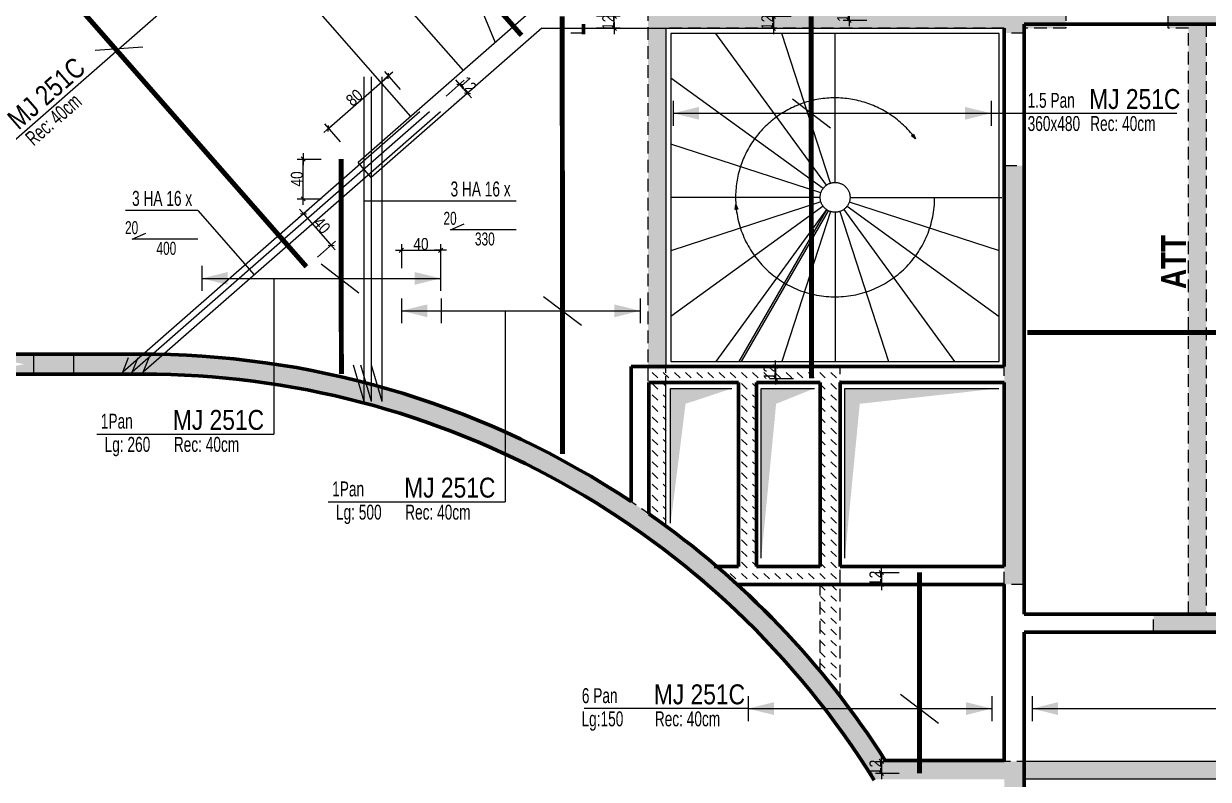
# Model space of a CAD drawing. Header units: millimetres. Extents: x 2049 to 26244, y -43633 to -34245.
# Drawn here: x 22339 to 23529, y -41089 to -40329 of the extents above; entities that cross this region are included whole.
import ezdxf
from ezdxf.enums import TextEntityAlignment as Align

# ---------------------------------------------------------------- set-up
doc = ezdxf.new("R2010")
doc.units = ezdxf.units.MM
doc.linetypes.add('CACHEX2', pattern=[19.05, 12.7, -6.35])
doc.linetypes.add('TIRETPTX2', pattern=[50.8, 25.4, -12.7, 0, -12.7])
for name, color, linetype in [('01_ARMA_INF', 50, 'Continuous'), ('01_linteaux', 2, 'Continuous'), ('01_murs_sup', 2, 'CACHEX2'), ('01_poch_murs', 253, 'Continuous'), ('01_resv', 32, 'Continuous'), ('01_texte', 230, 'Continuous'), ('AA_COTES', 2, 'Continuous')]:
    doc.layers.add(name, color=color, linetype=linetype)
for name, color, linetype, lineweight in [('01_murs_coup', 5, 'Continuous', 60), ('01_PIEUX', 5, 'Continuous', 60), ('01_tram_axes', 2, 'TIRETPTX2', 9)]:
    doc.layers.add(name, color=color, linetype=linetype, lineweight=lineweight)
doc.styles.add('PATIO', font='ARIALN.TTF')
doc.styles.add('STYLE2', font='ARIALN.TTF')
doc.styles.add('Titre', font='ariblk.ttf')
doc.dimstyles.new('JB50res', dxfattribs={"dimscale": 0.1, "dimtxt": 120, "dimasz": 12, "dimexe": 0.1, "dimexo": 0.1, "dimgap": 0.09, "dimtad": 1, "dimdec": 1, "dimdsep": 46, "dimtxsty": 'STYLE2', "dimblk1": 'BOND_G', "dimblk2": 'BOND_D', "dimsah": 1, "dimcen": 1.5, "dimdle": 0.01, "dimse1": 1, "dimse2": 1, "dimclrd": 4, "dimclre": 2, "dimclrt": 6, "dimazin": 2, "dimtfac": 2.333333, "dimtdec": 1, "dimtix": 1, "dimtmove": 2, "dimatfit": 3, "dimldrblk": 'BOND_G', "dimfxl": 1, "dimtolj": 1, "dimtzin": 0, "dimarcsym": 0})
pattern_1 = [(135, (9875.571, 7111.822), (-11.2253202, 9e-16), [7.9375, -7.9375])]

# ---------------------------------------------------------------- blocks, each defined once
blk = doc.blocks.new('BOND_G')
at = {"layer": 'AA_COTES', "color": 0}
for p, q in [((0, -5), (0, 15)), ((5, 0), (-5, 0)), ((1.77, 1.77), (-1.77, -1.77))]:
    blk.add_line(p, q, dxfattribs=at)
blk = doc.blocks.new('BOND_D')
at = {"layer": 'AA_COTES', "color": 0}
for p, q in [((5, 0), (-5, 0)), ((-1.77, -1.77), (1.77, 1.77)), ((0, 5), (0, -15))]:
    blk.add_line(p, q, dxfattribs=at)
blk = doc.blocks.new('*D9480')
at = {"layer": '01_resv', "color": 4, "lineweight": -2, "ltscale": 200, "transparency": 16777216}
blk.add_line((22645.9, -40434), (22704.3, -40382.8), dxfattribs=at)
at = {"layer": 'Defpoints', "color": 0, "ltscale": 200, "transparency": 16777216}
for p in [(22705.2, -40382), (22736.9, -40418.2), (22676.7, -40470.9)]:
    blk.add_point(p, dxfattribs=at)
at = {"layer": '01_resv', "color": 4, "lineweight": -2, "ltscale": 200, "transparency": 16777216, "xscale": 1.2, "yscale": 1.2, "zscale": 1.2}
for name, p, rotation in [('BOND_D', (22705.2, -40382), 41.21220924565987), ('BOND_G', (22645, -40434.7), 221.2122092456599)]:
    blk.add_blockref(name, p, dxfattribs=dict(at, rotation=rotation))
at = {"layer": '01_resv', "color": 6, "ltscale": 200, "transparency": 16777216, "insert": (22671.1, -40403.8), "char_height": 12, "attachment_point": 5, "rotation": 41.2122, "style": 'STYLE2'}
blk.add_mtext('\\A1;80', dxfattribs=at)
blk = doc.blocks.new('*D9482')
at = {"layer": '01_resv', "color": 4, "lineweight": -2, "ltscale": 200, "transparency": 16777216}
blk.add_line((22620.8, -40521.4), (22646.9, -40551.1), dxfattribs=at)
at = {"layer": 'Defpoints', "color": 0, "ltscale": 200, "transparency": 16777216}
for p in [(22595.3, -40542.2), (22647.7, -40552.1), (22622.9, -40573.7)]:
    blk.add_point(p, dxfattribs=at)
at = {"layer": '01_resv', "color": 4, "lineweight": -2, "ltscale": 200, "transparency": 16777216, "xscale": 1.2, "yscale": 1.2, "zscale": 1.2}
for name, p, rotation in [('BOND_G', (22620, -40520.5), 131.2303851456435), ('BOND_D', (22647.7, -40552.1), 311.2303851456435)]:
    blk.add_blockref(name, p, dxfattribs=dict(at, rotation=rotation))
at = {"layer": '01_resv', "color": 6, "ltscale": 200, "transparency": 16777216, "insert": (22638.5, -40532.2), "char_height": 12, "attachment_point": 5, "rotation": 311.2304, "style": 'STYLE2'}
blk.add_mtext('\\A1;40', dxfattribs=at)
blk = doc.blocks.new('*D9486')
at = {"layer": '01_resv', "color": 4, "lineweight": -2, "ltscale": 200, "transparency": 16777216}
for p, q in [((22776.1, -40389.4), (22775.3, -40388.5)), ((22784.8, -40399.3), (22776.9, -40390.3)), ((22785.6, -40400.2), (22786.4, -40401.1))]:
    blk.add_line(p, q, dxfattribs=at)
at = {"layer": 'Defpoints', "color": 0, "ltscale": 200, "transparency": 16777216}
for p in [(22776.9, -40390.3), (22765.8, -40400), (22773.7, -40409)]:
    blk.add_point(p, dxfattribs=at)
at = {"layer": '01_resv', "color": 4, "lineweight": -2, "ltscale": 200, "transparency": 16777216, "xscale": 1.2, "yscale": 1.2, "zscale": 1.2}
for name, p, rotation in [('BOND_D', (22776.9, -40390.3), 311.2072050561662), ('BOND_G', (22784.8, -40399.3), 131.2072050561662)]:
    blk.add_blockref(name, p, dxfattribs=dict(at, rotation=rotation))
at = {"layer": '01_resv', "color": 6, "ltscale": 200, "transparency": 16777216, "insert": (22785.4, -40390.8), "char_height": 12, "attachment_point": 5, "rotation": 311.2072, "style": 'STYLE2'}
blk.add_mtext('\\A1;12', dxfattribs=at)
blk = doc.blocks.new('*D9487')
at = {"layer": '01_resv', "color": 4, "lineweight": -2, "ltscale": 200, "transparency": 16777216}
blk.add_line((22619.6, -40504.3), (22619.6, -40466.7), dxfattribs=at)
at = {"layer": 'Defpoints', "color": 0, "ltscale": 200, "transparency": 16777216}
for p in [(22619.6, -40465.5), (22657.8, -40465.5), (22657.8, -40505.5)]:
    blk.add_point(p, dxfattribs=at)
at = {"layer": '01_resv', "color": 4, "lineweight": -2, "ltscale": 200, "transparency": 16777216, "xscale": 1.2, "yscale": 1.2, "zscale": 1.2}
for name, p, rotation in [('BOND_D', (22619.6, -40465.5), 90), ('BOND_G', (22619.6, -40505.5), 270)]:
    blk.add_blockref(name, p, dxfattribs=dict(at, rotation=rotation))
at = {"layer": '01_resv', "color": 6, "ltscale": 200, "transparency": 16777216, "insert": (22613.4, -40485.5), "char_height": 12, "attachment_point": 5, "rotation": 90, "style": 'STYLE2'}
blk.add_mtext('\\A1;40', dxfattribs=at)
blk = doc.blocks.new('*D9488')
at = {"layer": '01_resv', "color": 4, "lineweight": -2, "ltscale": 200, "transparency": 16777216}
blk.add_line((22719.5, -40557.2), (22756.5, -40557.2), dxfattribs=at)
at = {"layer": 'Defpoints', "color": 0, "ltscale": 200, "transparency": 16777216}
for p in [(22757.7, -40557.2), (22757.7, -40598), (22718.3, -40630.5)]:
    blk.add_point(p, dxfattribs=at)
at = {"layer": '01_resv', "color": 4, "lineweight": -2, "ltscale": 200, "transparency": 16777216, "xscale": 1.2, "yscale": 1.2, "zscale": 1.2, "rotation": 180}
blk.add_blockref('BOND_G', (22718.3, -40557.2), dxfattribs=at)
at = {"layer": '01_resv', "color": 4, "lineweight": -2, "ltscale": 200, "transparency": 16777216, "xscale": 1.2, "yscale": 1.2, "zscale": 1.2}
blk.add_blockref('BOND_D', (22757.7, -40557.2), dxfattribs=at)
at = {"layer": '01_resv', "color": 6, "ltscale": 200, "transparency": 16777216, "insert": (22738, -40551), "char_height": 12, "attachment_point": 5, "style": 'STYLE2'}
blk.add_mtext('\\A1;40', dxfattribs=at)
blk = doc.blocks.new('*D9490')
at = {"layer": '01_resv', "color": 4, "lineweight": -2, "ltscale": 200, "transparency": 16777216}
for p, q in [((23200.6, -41069.8), (23200.6, -41068.6)), ((23200.6, -41071), (23200.6, -41083)), ((23200.6, -41084.2), (23200.6, -41085.4))]:
    blk.add_line(p, q, dxfattribs=at)
at = {"layer": 'Defpoints', "color": 0, "ltscale": 200, "transparency": 16777216}
for p in [(23209.3, -41071), (23200.6, -41083), (23239, -41083)]:
    blk.add_point(p, dxfattribs=at)
at = {"layer": '01_resv', "color": 4, "lineweight": -2, "ltscale": 200, "transparency": 16777216, "xscale": 1.2, "yscale": 1.2, "zscale": 1.2}
for name, p, rotation in [('BOND_G', (23200.6, -41071), 270), ('BOND_D', (23200.6, -41083), 90)]:
    blk.add_blockref(name, p, dxfattribs=dict(at, rotation=rotation))
at = {"layer": '01_resv', "color": 6, "ltscale": 200, "transparency": 16777216, "insert": (23194.6, -41077), "char_height": 12, "attachment_point": 5, "rotation": 90, "style": 'STYLE2'}
blk.add_mtext('\\A1;12', dxfattribs=at)
blk = doc.blocks.new('*D9489')
at = {"layer": '01_resv', "color": 4, "lineweight": -2, "ltscale": 200, "transparency": 16777216}
for p, q in [((23200.6, -40879.9), (23200.6, -40878.7)), ((23200.6, -40881.1), (23200.6, -40893)), ((23200.6, -40894.2), (23200.6, -40895.4))]:
    blk.add_line(p, q, dxfattribs=at)
at = {"layer": 'Defpoints', "color": 0, "ltscale": 200, "transparency": 16777216}
for p in [(23238.9, -40881.1), (23200.6, -40893), (23238.9, -40893)]:
    blk.add_point(p, dxfattribs=at)
at = {"layer": '01_resv', "color": 4, "lineweight": -2, "ltscale": 200, "transparency": 16777216, "xscale": 1.2, "yscale": 1.2, "zscale": 1.2}
for name, p, rotation in [('BOND_G', (23200.6, -40881.1), 270), ('BOND_D', (23200.6, -40893), 90)]:
    blk.add_blockref(name, p, dxfattribs=dict(at, rotation=rotation))
at = {"layer": '01_resv', "color": 6, "ltscale": 200, "transparency": 16777216, "insert": (23194.6, -40887), "char_height": 12, "attachment_point": 5, "rotation": 90, "style": 'STYLE2'}
blk.add_mtext('\\A1;12', dxfattribs=at)
blk = doc.blocks.new('*D9491')
at = {"layer": '01_resv', "color": 4, "lineweight": -2, "ltscale": 200, "transparency": 16777216}
for p, q in [((22932.2, -40320.8), (22932.2, -40319.6)), ((22932.2, -40334), (22932.2, -40322)), ((22932.2, -40335.2), (22932.2, -40336.4))]:
    blk.add_line(p, q, dxfattribs=at)
at = {"layer": 'Defpoints', "color": 0, "ltscale": 200, "transparency": 16777216}
for p in [(22932.2, -40322), (22939.6, -40322), (22939.6, -40334)]:
    blk.add_point(p, dxfattribs=at)
at = {"layer": '01_resv', "color": 4, "lineweight": -2, "ltscale": 200, "transparency": 16777216, "xscale": 1.2, "yscale": 1.2, "zscale": 1.2}
for name, p, rotation in [('BOND_D', (22932.2, -40322), 270), ('BOND_G', (22932.2, -40334), 90)]:
    blk.add_blockref(name, p, dxfattribs=dict(at, rotation=rotation))
at = {"layer": '01_resv', "color": 6, "ltscale": 200, "transparency": 16777216, "insert": (22926.2, -40328), "char_height": 12, "attachment_point": 5, "rotation": 90, "style": 'STYLE2'}
blk.add_mtext('\\A1;12', dxfattribs=at)
blk = doc.blocks.new('*D9492')
at = {"layer": '01_resv', "color": 4, "lineweight": -2, "ltscale": 200, "transparency": 16777216}
for p, q in [((23168.1, -40312.8), (23168.1, -40311.6)), ((23168.1, -40314), (23168.1, -40326)), ((23168.1, -40327.2), (23168.1, -40328.4))]:
    blk.add_line(p, q, dxfattribs=at)
at = {"layer": 'Defpoints', "color": 0, "ltscale": 200, "transparency": 16777216}
for p in [(23183.6, -40314), (23168.1, -40326), (23202.8, -40326)]:
    blk.add_point(p, dxfattribs=at)
at = {"layer": '01_resv', "color": 4, "lineweight": -2, "ltscale": 200, "transparency": 16777216, "xscale": 1.2, "yscale": 1.2, "zscale": 1.2}
for name, p, rotation in [('BOND_G', (23168.1, -40314), 270), ('BOND_D', (23168.1, -40326), 90)]:
    blk.add_blockref(name, p, dxfattribs=dict(at, rotation=rotation))
at = {"layer": '01_resv', "color": 6, "ltscale": 200, "transparency": 16777216, "insert": (23162.1, -40320), "char_height": 12, "attachment_point": 5, "rotation": 90, "style": 'STYLE2'}
blk.add_mtext('\\A1;12', dxfattribs=at)
blk = doc.blocks.new('*D9494')
at = {"layer": '01_resv', "color": 4, "lineweight": -2, "ltscale": 200, "transparency": 16777216}
for p, q in [((23094.2, -40672.8), (23094.2, -40671.6)), ((23094.2, -40674), (23094.2, -40686)), ((23094.2, -40687.2), (23094.2, -40688.4))]:
    blk.add_line(p, q, dxfattribs=at)
at = {"layer": 'Defpoints', "color": 0, "ltscale": 200, "transparency": 16777216}
for p in [(23109.1, -40674), (23094.2, -40686), (23130.3, -40686)]:
    blk.add_point(p, dxfattribs=at)
at = {"layer": '01_resv', "color": 4, "lineweight": -2, "ltscale": 200, "transparency": 16777216, "xscale": 1.2, "yscale": 1.2, "zscale": 1.2}
for name, p, rotation in [('BOND_G', (23094.2, -40674), 270), ('BOND_D', (23094.2, -40686), 90)]:
    blk.add_blockref(name, p, dxfattribs=dict(at, rotation=rotation))
at = {"layer": '01_resv', "color": 6, "ltscale": 200, "transparency": 16777216, "insert": (23088.2, -40680), "char_height": 12, "attachment_point": 5, "rotation": 90, "style": 'STYLE2'}
blk.add_mtext('\\A1;12', dxfattribs=at)
blk = doc.blocks.new('*D9495')
at = {"layer": '01_resv', "color": 4, "lineweight": -2, "ltscale": 200, "transparency": 16777216}
for p, q in [((23092.1, -40320.8), (23092.1, -40319.6)), ((23092.1, -40322), (23092.1, -40334)), ((23092.1, -40335.2), (23092.1, -40336.4))]:
    blk.add_line(p, q, dxfattribs=at)
at = {"layer": 'Defpoints', "color": 0, "ltscale": 200, "transparency": 16777216}
for p in [(23130.1, -40322), (23092.1, -40334), (23138.5, -40334)]:
    blk.add_point(p, dxfattribs=at)
at = {"layer": '01_resv', "color": 4, "lineweight": -2, "ltscale": 200, "transparency": 16777216, "xscale": 1.2, "yscale": 1.2, "zscale": 1.2}
for name, p, rotation in [('BOND_G', (23092.1, -40322), 270), ('BOND_D', (23092.1, -40334), 90)]:
    blk.add_blockref(name, p, dxfattribs=dict(at, rotation=rotation))
at = {"layer": '01_resv', "color": 6, "ltscale": 200, "transparency": 16777216, "insert": (23086, -40328), "char_height": 12, "attachment_point": 5, "rotation": 90, "style": 'STYLE2'}
blk.add_mtext('\\A1;12', dxfattribs=at)

msp = doc.modelspace()

# ---------------------------------------------------------------- hatches: boundary and pattern name
at = {"layer": '01_murs_sup', "ltscale": 200}
h = msp.add_hatch(dxfattribs=at)
h.set_pattern_fill('DASH', color=256, scale=2.5, angle=135)
h.set_pattern_definition(pattern_1)
h.paths.add_polyline_path([(23036.55, -39882.95), (22902.2, -39882.95), (22902.2, -39741.57, -0.0095803), (22949.06, -39739.03), (23069.99, -39738.38), (23069.88, -39718.38), (22948.66, -39719.03, 0.3003693), (21830.75, -40514.29), (21852.21, -40514.29, -0.111323), (22154.97, -40068.74), (22154.97, -40514.29), (22174.97, -40514.29), (22174.97, -40050.44, -0.1614566), (22882.2, -39743.2), (22882.2, -39902.95), (23036.55, -39902.95)])
h.paths.add_polyline_path([(22612.02, -40197.69), (22577.02, -40197.69), (22577.02, -40232.69), (22612.02, -40232.69)], flags=17)
h.paths.add_polyline_path([(22802.47, -40170.7), (22767.47, -40170.7), (22767.47, -40205.7), (22802.47, -40205.7)], flags=17)
h = msp.add_hatch(dxfattribs=at)
h.set_pattern_fill('DASH', color=256, scale=2.5, angle=135)
h.set_pattern_definition(pattern_1)
h.paths.add_polyline_path([(23529.06, -39719.03), (23194.11, -39719.03), (23194.11, -39739.03), (23509.06, -39739.03), (23509.03, -40314.02), (23488.89, -40314.02), (23488.89, -40334.02), (23509.06, -40334.02), (23509.06, -40923.02), (23474.02, -40923.02), (23474.02, -40940.97), (23758.06, -40940.97), (23758.06, -40923.02), (23527.06, -40923.02), (23527.06, -40330.02), (23807.06, -40330.02), (23807.06, -40314.02), (23529.06, -40314.02)])
h.paths.add_polyline_path([(23385.81, -40314.02), (23344.1, -40314.02), (23344.1, -39882.95), (23139.75, -39882.95), (23139.75, -39902.95), (23324.1, -39902.95), (23324.1, -40314.02), (22966.1, -40314.02), (22966.1, -40677.02), (22984.1, -40677.02), (22984.1, -40334.02), (23324.1, -40334.02), (23324.1, -40338.91), (23344.15, -40338.91), (23344.1, -40334.02), (23385.81, -40334.02)])
h = msp.add_hatch(dxfattribs=at)
h.set_pattern_fill('DASH', color=256, scale=2.5, angle=135)
h.set_pattern_definition(pattern_1)
h.paths.add_polyline_path([(23344.06, -40472.02), (23324.1, -40472.02), (23324.1, -40893.02), (23344.1, -40893.02)])
h.paths.add_polyline_path([(24286.06, -40314.02), (24107.06, -40314.02), (24107.06, -40330.02), (24286.06, -40330.02)], flags=17)
h.paths.add_polyline_path([(24532.06, -40314.02), (24386.06, -40314.02), (24386.06, -40330.02), (24516.06, -40330.02), (24516.06, -40923.02), (23860.06, -40923.02), (23860.06, -40940.97), (24532.06, -40941.02)])
h.paths.add_polyline_path([(24167.49, -41071.07), (23718.06, -41071.07), (23718.06, -41089.02), (23936.06, -41089.02), (23936.06, -41682.02), (23833.06, -41682.02), (23833.06, -41698.02), (24113.06, -41698.02), (24113.06, -41682.02), (23954.06, -41682.02), (23954.06, -41089.02), (24167.49, -41088.97)])
h.paths.add_polyline_path([(25446.06, -40923.02), (25130.1, -40923.02), (25130.02, -40330.02), (25226.06, -40330.02), (25226.06, -40314.02), (24966.06, -40314.02), (24966.06, -40330.02), (25112.1, -40330.02), (25112.1, -40923.02), (24900.1, -40923.02), (24900.1, -40941.02), (25446.06, -40941.02)])
for points in [[(23232.98, -40440.48), (23235.01, -40445.24), (23230.87, -40442.13)], [(23053.64, -40516.24), (23054.36, -40511.11), (23056.3, -40515.91)]]:
    msp.add_hatch(color=256, dxfattribs=at).paths.add_polyline_path(points)
h = msp.add_hatch(dxfattribs=at)
h.set_pattern_fill('DASH', color=256, scale=2.5, angle=135)
h.set_pattern_definition(pattern_1)
h.paths.add_polyline_path([(23615.96, -41071.02), (23205.05, -41071.02, 0.2561511), (22458.49, -40661.69), (22174.97, -40661.69), (22174.97, -40514.29), (22154.97, -40514.29), (22154.97, -40681.69), (22458.49, -40681.69, -0.2587896), (23192.76, -41089.02), (23324.06, -41089.02), (23324.06, -41509.34), (23344.06, -41509.34), (23344.06, -41089.02), (23616.07, -41089.06)])
h = msp.add_hatch(dxfattribs=at)
h.set_pattern_fill('DASH', color=256, scale=2.5, angle=135)
h.set_pattern_definition([(135, (9875.871, 7111.822), (-11.2253202, 9e-16), [7.9375, -7.9375])])
edge = h.paths.add_edge_path()
edge.add_line((23159.4, -40674.02), (22966.4, -40674.02))
edge.add_line((22966.4, -40674.02), (22966.4, -40821.64))
edge.add_arc((22458.79, -41547.19), 885.5, 53.58804, 55.02218, ccw=False)
edge.add_line((22984.4, -40834.57), (22984.4, -40690.02))
edge.add_line((22984.4, -40690.02), (23057.15, -40690.02))
edge.add_line((23057.15, -40690.02), (23057.15, -40875.02))
edge.add_line((23057.15, -40875.02), (23032.89, -40875.02))
edge.add_arc((22973.23, -40973.53), 115.17, 44.35067, 58.79728, ccw=False)
edge.add_line((23055.58, -40893.02), (23139.4, -40893.02))
edge.add_line((23139.4, -40893.02), (23139.4, -40980.74))
edge.add_arc((22458.79, -41547.19), 885.5, 37.70066, 39.76896, ccw=False)
edge.add_line((23159.4, -41005.68), (23159.4, -40674.02))
h.paths.add_polyline_path([(23139.4, -40690.02), (23139.4, -40875.02), (23075.15, -40875.02), (23075.15, -40690.02)], flags=16)

# ---------------------------------------------------------------- linework, layer by layer
at = {"layer": '01_ARMA_INF', "linetype": 'Continuous', "lineweight": 0, "const_width": 5, "flags": 128}
for points in [[(22463.89, -39913.11), (22839.01, -40341.15)], [(22199.91, -40091.07), (22622.91, -40573.74)], [(22880.2, -40762), (22879.97, -40322.02)], [(23130.3, -40686.02), (23130.12, -40322.02)], [(22658.03, -40681.57), (22657.8, -40465.52)], [(23948.06, -40639.74), (23347.08, -40639.82)], [(23239, -41083.02), (23238.91, -40881.05)]]:
    msp.add_lwpolyline(points, dxfattribs=at)
at = {"layer": '01_linteaux', "ltscale": 0.1}
for p, q in [((23615.06, -41071.02), (23344.06, -41071.02)), ((23615.06, -41089.02), (23344.06, -41089.02))]:
    msp.add_line(p, q, dxfattribs=at)
at = {"layer": '01_murs_coup', "linetype": 'Continuous', "lineweight": 5}
for p, q in [((22851.77, -40314.02), (22674.93, -40468.9)), ((22859.33, -40334.02), (22688.11, -40483.95)), ((22859.33, -40334.02), (23324.1, -40334.02)), ((22688.11, -40483.95), (22674.93, -40468.9)), ((22960.38, -40841.47), (22981.21, -40857.21))]:
    msp.add_line(p, q, dxfattribs=at)
at = {"layer": '01_murs_coup', "ltscale": 0.1}
for p, q in [((22901.4, -40330.02), (22901.4, -40340.02)), ((23324.07, -40674.02), (23324.07, -40334.02)), ((23344.06, -40330.02), (23344.06, -40923.02)), ((23556.06, -40330.02), (23344.06, -40330.02)), ((23344.06, -40330.02), (23344.06, -40923.08)), ((23344.07, -40330.02), (23344.07, -40340.02)), ((22470.27, -40661.69), (21854.13, -40661.69)), ((22949.11, -40674.02), (23324.06, -40674.02)), ((22949.11, -40674.02), (22949.11, -40809.79)), ((22458.56, -40681.69), (21848.12, -40681.69)), ((22967.11, -40690.02), (23057.11, -40690.02)), ((22967.11, -40690.02), (22967.11, -40822.08)), ((23057.11, -40690.02), (23057.11, -40875.02)), ((23075.11, -40690.02), (23139.06, -40690.02)), ((23075.11, -40690.02), (23075.11, -40875.02)), ((23139.06, -40690.02), (23139.06, -40875.02)), ((23159.06, -40690.02), (23159.06, -40875.02)), ((23159.06, -40690.02), (23324.06, -40690.02)), ((23324.06, -40690.02), (23324.06, -40875.02)), ((23032.67, -40875.02), (23057.11, -40875.02)), ((23075.11, -40875.02), (23139.06, -40875.02)), ((23159.06, -40875.02), (23324.06, -40875.02)), ((23055.36, -40893.02), (23324.06, -40893.02)), ((23324.06, -41070.02), (23324.06, -40893.02)), ((23324.06, -41070.02), (23324.06, -40893.02)), ((23344.06, -40923.02), (23936.06, -40923.02)), ((23344.06, -40940.96), (23344.06, -41682.02)), ((23344.06, -40941.02), (23936.06, -40941.02)), ((23344.06, -40941.02), (23344.06, -41682.02)), ((23324.06, -41070.02), (23204.49, -41070.02))]:
    msp.add_line(p, q, dxfattribs=at)
for centre, radius, start, end in [((22458.56, -41548.18), 886.49, 56.40214, 89.23469), ((22458.56, -41547.19), 865.5, 31.88506, 90), ((22459.1, -41546.06), 884.44, 32.56407, 54.94303)]:
    msp.add_arc(centre, radius, start, end, dxfattribs=at)
at = {"layer": '01_murs_sup', "ltscale": 200}
for p, q in [((22604.5, -39850.8), (22812.72, -40348.22)), ((22401.36, -39944.01), (22780.27, -40376.64)), ((22341.07, -39981.41), (22727.61, -40422.76)), ((22984.1, -40334.02), (22984.1, -40674.02)), ((23145.29, -40491.88), (23034.41, -40339.27)), ((23149.47, -40489.75), (23100.57, -40339.27)), ((23154.1, -40489.02), (23154.1, -40339.27)), ((23141.97, -40495.2), (22989.1, -40384.14)), ((23139.84, -40499.38), (22989.1, -40450.41)), ((23139.1, -40504.02), (22989.1, -40504.02)), ((23139.84, -40508.65), (22989.1, -40557.63)), ((23141.97, -40512.84), (22989.1, -40623.9)), ((23166.24, -40512.84), (23318.86, -40623.72)), ((23168.37, -40508.65), (23318.86, -40557.55)), ((23169.1, -40504.02), (23321.6, -40504.02)), ((23145.29, -40516.15), (23034.23, -40669.02)), ((23057.69, -40669.02), (23145.74, -40516.51)), ((23060, -40669.02), (23147.47, -40517.51)), ((23149.47, -40518.29), (23100.49, -40669.02)), ((23154.1, -40519.02), (23154.1, -40669.02)), ((23158.74, -40518.29), (23207.72, -40669.02)), ((23162.92, -40516.15), (23273.98, -40669.02)), ((22984.1, -40834.48), (22984.1, -40690.02))]:
    msp.add_line(p, q, dxfattribs=at)
at = {"layer": '01_murs_sup'}
for p, q in [((22966.1, -40314.02), (22966.1, -40821.55)), ((23385.81, -40314.02), (23385.81, -40334.02)), ((23488.89, -40334.02), (23488.89, -40314.02)), ((22881.43, -40338.91), (22881.43, -40334.02)), ((22901.48, -40339.02), (22901.43, -40334.02)), ((23324.1, -40334.02), (22984.1, -40334.02)), ((23324.1, -40338.91), (23324.1, -40334.02)), ((23344.15, -40339.02), (23344.1, -40334.02)), ((23385.81, -40334.02), (23344.1, -40334.02)), ((23509.06, -40334.02), (23488.89, -40334.02)), ((23509.06, -40923.02), (23509.06, -40334.02)), ((23807.06, -40330.02), (23527.06, -40330.02)), ((23527.06, -40330.02), (23527.06, -40923.02)), ((22901.43, -40338.91), (22881.43, -40338.91)), ((23344.1, -40338.91), (23324.1, -40338.91)), ((23324.1, -40893.02), (23324.1, -40472.02)), ((23324.1, -40472.02), (23344.06, -40472.02)), ((23344.06, -40472.02), (23344.1, -40893.02)), ((22458.49, -40661.69), (22175.07, -40661.69)), ((22966.4, -40674.02), (23159.1, -40674.02)), ((23159.1, -41005.52), (23159.1, -40674.02)), ((22458.49, -40681.69), (22155.07, -40681.69)), ((22984.1, -40690.02), (23057.15, -40690.02)), ((23057.15, -40690.02), (23057.15, -40875.02)), ((23075.15, -40697.02), (23075.15, -40875.02)), ((23139.1, -40875.02), (23139.1, -40697.02)), ((23032.71, -40875.02), (23057.15, -40875.02)), ((23075.15, -40875.02), (23139.1, -40875.02)), ((23139.1, -40893.02), (23055.4, -40893.02)), ((23139.1, -40980.6), (23139.1, -40893.02)), ((23344.1, -40893.02), (23324.1, -40893.02)), ((23474.02, -40940.97), (23474.02, -40923.02)), ((23474.02, -40923.02), (23509.06, -40923.02)), ((23527.06, -40923.02), (23758.06, -40923.02)), ((23758.06, -40940.97), (23474.02, -40940.97)), ((23615.96, -41071.02), (23205.05, -41071.02))]:
    msp.add_line(p, q, dxfattribs=at)
at = {"layer": '01_murs_sup', "ltscale": 0.5}
msp.add_line((22984.1, -40690.02), (22984.1, -40674.02), dxfattribs=at)
at = {"layer": '01_murs_sup', "ltscale": 200, "flags": 128}
for points in [[(22989.1, -40669.02), (23318.86, -40669.02), (23318.86, -40339.27), (22989.1, -40339.27)], [(23232.98, -40440.48), (23235.01, -40445.24), (23230.87, -40442.13)], [(23053.64, -40516.24), (23054.36, -40511.11), (23056.3, -40515.91)]]:
    msp.add_lwpolyline(points, close=True, dxfattribs=at)
at = {"layer": '01_murs_sup', "ltscale": 200}
msp.add_circle((23154.1, -40504.02), 15, dxfattribs=at)
at = {"layer": '01_murs_sup'}
for centre, radius, start, end in [((22991.89, -40963.16), 1244.88, 91.99024, 160.6054), ((22991.86, -40963), 1224.73, 92.01413, 160.58977), ((22458.49, -41547.19), 885.5, 32.53016, 90), ((22458.49, -41547.19), 865.5, 31.96306, 90)]:
    msp.add_arc(centre, radius, start, end, dxfattribs=at)
at = {"layer": '01_murs_sup', "ltscale": 200}
for centre, radius, start, end in [((22991.86, -40963), 1244.73, 91.99788, 160.61055), ((23154.1, -40504.02), 100, 36, 184.06796), ((23154.1, -40504.02), 100, 184.06796, 0)]:
    msp.add_arc(centre, radius, start, end, dxfattribs=at)
at = {"layer": '01_murs_sup', "ltscale": 2}
msp.add_arc((22454.27, -41561.94), 880.46, 49.44874, 54.85348, dxfattribs=at)
at = {"layer": '01_murs_sup', "ltscale": 200}
msp.add_solid([(23144.85, -40522.04), (23144.12, -40521.8), (23143, -40525.26)], dxfattribs=at)
at = {"layer": '01_PIEUX', "linetype": 'Continuous', "lineweight": 5}
msp.add_arc((22991.86, -40963), 1177.73, 87.94572, 160.46959, dxfattribs=at)
at = {"layer": '01_poch_murs', "ltscale": 200}
for p, q in [((22988.88, -40831.66), (22988.88, -40696.06)), ((22988.88, -40696.06), (23050.36, -40696.06)), ((23079.89, -40866.67), (23079.89, -40696.06)), ((23079.89, -40696.06), (23133.25, -40696.06)), ((23163.88, -40866.67), (23163.88, -40696.06)), ((23163.88, -40696.06), (23318.62, -40696.06))]:
    msp.add_line(p, q, dxfattribs=at)
for points in [[(22988.88, -40831.66), (22988.88, -40696.06), (23003.85, -40711.54)], [(22988.88, -40696.06), (23050.36, -40696.06), (23003.85, -40711.54)], [(23079.89, -40866.67), (23079.89, -40696.06), (23094.86, -40711.54)], [(23079.89, -40696.06), (23133.25, -40696.06), (23094.86, -40711.54)], [(23163.88, -40866.67), (23163.88, -40696.06), (23178.85, -40711.54)], [(23163.88, -40696.06), (23318.62, -40696.06), (23178.85, -40711.54)]]:
    msp.add_solid(points, dxfattribs=at)
at = {"layer": '01_resv', "ltscale": 200}
for p, q in [((22349.06, -40661.69), (22389.06, -40661.69)), ((22349.06, -40681.69), (22349.06, -40661.69)), ((22389.06, -40661.69), (22389.06, -40681.69)), ((22389.06, -40681.69), (22349.06, -40681.69))]:
    msp.add_line(p, q, dxfattribs=at)
for points in [[(22389.06, -40661.69), (22389.06, -40681.69), (22289.06, -40681.69), (22289.06, -40661.69)], [(22349.06, -40681.69), (22349.06, -40661.69), (22389.06, -40661.69), (22389.06, -40681.69)]]:
    msp.add_solid(points, dxfattribs=at)
at = {"layer": '01_texte', "linetype": 'Continuous', "lineweight": 0}
for p, q in [((22074.59, -40669.7), (22556.04, -40248.03)), ((22410.75, -40356), (22458.51, -40352.74)), ((22680.87, -40709.2), (22680.87, -40383)), ((22688.22, -40709.2), (22688.22, -40383)), ((22699, -40709.2), (22699, -40383)), ((22991.36, -40407), (22991.36, -40431.96)), ((22991.36, -40407), (22991.36, -40431.96)), ((23111.28, -40404.98), (23149.35, -40433.99)), ((23310.77, -40407), (23310.77, -40431.96)), ((22736.86, -40418.19), (22438.3, -40679.67)), ((22746.42, -40418.19), (22447.86, -40679.67)), ((22757.58, -40418.19), (22459.02, -40679.67)), ((22991.36, -40419.48), (23310.77, -40419.48)), ((23310.77, -40419.48), (23497.43, -40419.48)), ((22517.74, -40573), (22517.74, -40597.96)), ((22517.74, -40573), (22517.74, -40597.96)), ((22637.64, -40570.99), (22675.71, -40600)), ((22757.74, -40573), (22757.74, -40597.96)), ((22517.74, -40585.48), (22757.74, -40585.48)), ((22590.13, -40585.48), (22590.13, -40742.04)), ((22718.31, -40605.57), (22718.31, -40630.53)), ((22718.31, -40605.57), (22718.31, -40630.53)), ((22758.31, -40605.57), (22758.31, -40630.53)), ((22861.13, -40603.55), (22899.21, -40632.56)), ((22958.31, -40605.57), (22958.31, -40630.53)), ((22718.31, -40618.05), (22958.31, -40618.05)), ((22822.56, -40618.05), (22822.56, -40810.15)), ((22438.3, -40679.67), (22444.18, -40664.9)), ((22447.86, -40679.67), (22453.74, -40664.9)), ((22459.02, -40679.67), (22464.9, -40664.9)), ((22680.87, -40709.2), (22670.22, -40672.69)), ((22688.22, -40709.2), (22677.57, -40672.69)), ((22699, -40709.2), (22688.35, -40672.69)), ((22412.3, -40742.04), (22590.13, -40742.04)), ((22644.72, -40810.15), (22822.56, -40810.15)), ((23066.6, -41005.44), (23066.6, -41030.4)), ((23219.94, -41003.42), (23258.01, -41032.43)), ((23311.57, -41005.44), (23311.57, -41030.4)), ((23352.03, -41005.44), (23352.03, -41030.4)), ((23066.6, -41017.92), (22901.98, -41017.92)), ((23066.6, -41017.92), (23311.57, -41017.92)), ((23352.03, -41017.92), (24510.94, -41017.92))]:
    msp.add_line(p, q, dxfattribs=at)
at = {"layer": '01_texte', "ltscale": 5}
for p, q in [((22833.82, -40507.84), (22680.87, -40507.84)), ((22513.84, -40517.24), (22441.17, -40517.24)), ((22513.84, -40517.24), (22570.55, -40581.99))]:
    msp.add_line(p, q, dxfattribs=at)
at = {"layer": '01_texte'}
for p, q in [((22767.73, -40536.52), (22781.55, -40530.7)), ((22833.82, -40536.52), (22767.73, -40536.52)), ((22447.76, -40545.93), (22461.58, -40540.1)), ((22513.84, -40545.93), (22447.76, -40545.93))]:
    msp.add_line(p, q, dxfattribs=at)
at = {"layer": '01_texte', "linetype": 'Continuous', "lineweight": 0}
for points in [[(22991.36, -40419.48), (23017.46, -40413.02), (23017.46, -40419.48)], [(23310.77, -40419.48), (23284.67, -40413.02), (23284.67, -40419.48)], [(22991.36, -40419.48), (23017.46, -40425.94), (23017.46, -40419.48)], [(23310.77, -40419.48), (23284.67, -40425.94), (23284.67, -40419.48)], [(22517.74, -40585.48), (22543.83, -40579.02), (22543.83, -40585.48)], [(22517.74, -40585.48), (22543.83, -40591.94), (22543.83, -40585.48)], [(22757.74, -40585.48), (22731.64, -40579.02), (22731.64, -40585.48)], [(22757.74, -40585.48), (22731.64, -40591.94), (22731.64, -40585.48)], [(22718.31, -40618.05), (22744.41, -40611.59), (22744.41, -40618.05)], [(22718.31, -40618.05), (22744.41, -40624.51), (22744.41, -40618.05)], [(22958.31, -40618.05), (22932.22, -40611.59), (22932.22, -40618.05)], [(22958.31, -40618.05), (22932.22, -40624.51), (22932.22, -40618.05)], [(23066.6, -41017.92), (23092.7, -41011.46), (23092.7, -41017.92)], [(23311.57, -41017.92), (23285.47, -41011.46), (23285.47, -41017.92)], [(23352.03, -41017.92), (23378.13, -41011.46), (23378.13, -41017.92)], [(23066.6, -41017.92), (23092.7, -41024.38), (23092.7, -41017.92)], [(23311.57, -41017.92), (23285.47, -41024.38), (23285.47, -41017.92)], [(23352.03, -41017.92), (23378.13, -41024.38), (23378.13, -41017.92)]]:
    msp.add_solid(points, dxfattribs=at)
at = {"layer": '01_tram_axes'}
msp.add_arc((22991.86, -40963), 1213.73, 91.99092, 160.61055, dxfattribs=at)

# ---------------------------------------------------------------- texts
at = {"layer": '01_texte', "ltscale": 5, "style": 'PATIO'}
msp.add_text('MJ 251C', height=20, rotation=41.21221, dxfattribs=at).set_placement((22333.63, -40437.08))
for p in [(23409.36, -40415.15), (22488.71, -40737.71), (22721.13, -40805.82), (22971.96, -41013.6)]:
    msp.add_text('MJ 251C', height=20, dxfattribs=at).set_placement(p)
at = {"layer": '01_texte', "ltscale": 5, "style": 'PATIO', "width": 0.8}
msp.add_text('Rec: 40cm', height=15, rotation=41.21221, dxfattribs=at).set_placement((22348.96, -40453.06))
for s, height, p in [('1.5 Pan', 15, (23347.53, -40413.95)), ('360x480', 15, (23347.53, -40437.28)), ('Rec: 40cm', 15, (23410.36, -40437.28)), ('3 HA 16 x', 15, (22767.73, -40503.13)), ('3 HA 16 x', 15, (22447.75, -40512.54)), ('20', 13, (22760.62, -40531.57)), ('20', 13, (22440.65, -40540.98)), ('400', 13, (22472.27, -40561.73)), ('330', 13, (22792.24, -40552.33)), ('1Pan', 15, (22416.37, -40736.5)), ('Lg: 260', 15, (22420.19, -40759.84)), ('Rec: 40cm', 15, (22489.7, -40759.84)), ('1Pan', 15, (22648.79, -40804.61)), ('Lg: 500', 15, (22652.61, -40827.95)), ('Rec: 40cm', 15, (22722.13, -40827.95)), ('6 Pan', 15, (22899.63, -41012.39)), ('Lg:150', 15, (22899.29, -41035.72)), ('Rec: 40cm', 15, (22972.96, -41035.72))]:
    msp.add_text(s, height=height, dxfattribs=at).set_placement(p)
at = {"layer": '01_texte', "style": 'Titre', "width": 0.7}
msp.add_text('ATT ', height=25, rotation=90, dxfattribs=at).set_placement((23514.18, -40565.03), align=Align.BOTTOM_CENTER)

# ---------------------------------------------------------------- dimensions: what is measured, and where the dimension line sits
at = {"layer": '01_resv', "ltscale": 200}
for base, p1, p2, picture, middle in [((23168.09, -40326.02), (23183.56, -40314.02), (23202.79, -40326.02), '*D9492', (23162.06, -40320.02)), ((22932.18, -40322.02), (22939.62, -40334.02), (22939.62, -40322.02), '*D9491', (22926.15, -40328.02)), ((23092.07, -40334.02), (23130.12, -40322.02), (23138.51, -40334.02), '*D9495', (23086.04, -40328.02)), ((22619.55, -40465.52), (22657.84, -40505.54), (22657.8, -40465.52), '*D9487', (22613.42, -40485.53)), ((23094.2, -40686.02), (23109.06, -40674.02), (23130.3, -40686.02), '*D9494', (23088.16, -40680.02)), ((23200.61, -40893.02), (23238.91, -40881.05), (23238.9, -40893.02), '*D9489', (23194.58, -40887.04)), ((23200.61, -41083.02), (23209.3, -41071.02), (23239, -41083.02), '*D9490', (23194.58, -41077.02))]:
    dim = msp.add_linear_dim(base=base, p1=p1, p2=p2, angle=90, dimstyle='JB50res', dxfattribs=at)
    dim.commit()
    dim.dimension.update_dxf_attribs({"geometry": picture, "text_midpoint": middle})
for p1, p2, distance, picture, middle in [((22676.68, -40470.9), (22736.86, -40418.19), 48.06, '*D9480', (22671.06, -40403.77)), ((22773.72, -40408.99), (22765.82, -40399.96), -14.73, '*D9486', (22785.39, -40390.79))]:
    dim = msp.add_aligned_dim(p1=p1, p2=p2, distance=distance, dimstyle='JB50res', dxfattribs=at)
    dim.commit()
    dim.dimension.update_dxf_attribs({"geometry": picture, "text_midpoint": middle})
dim = msp.add_aligned_dim(p1=(22595.27, -40542.2), p2=(22622.91, -40573.74), distance=32.91, text='40', dimstyle='JB50res', dxfattribs=at)
dim.commit()
dim.dimension.update_dxf_attribs({"geometry": '*D9482', "text_midpoint": (22638.46, -40532.23)})
dim = msp.add_linear_dim(base=(22757.74, -40557.17), p1=(22718.31, -40630.53), p2=(22757.74, -40597.96), text='40', dimstyle='JB50res', dxfattribs=at)
dim.commit()
dim.dimension.update_dxf_attribs({"geometry": '*D9488', "text_midpoint": (22738.03, -40551.03)})

doc.saveas('drawing.dxf')
